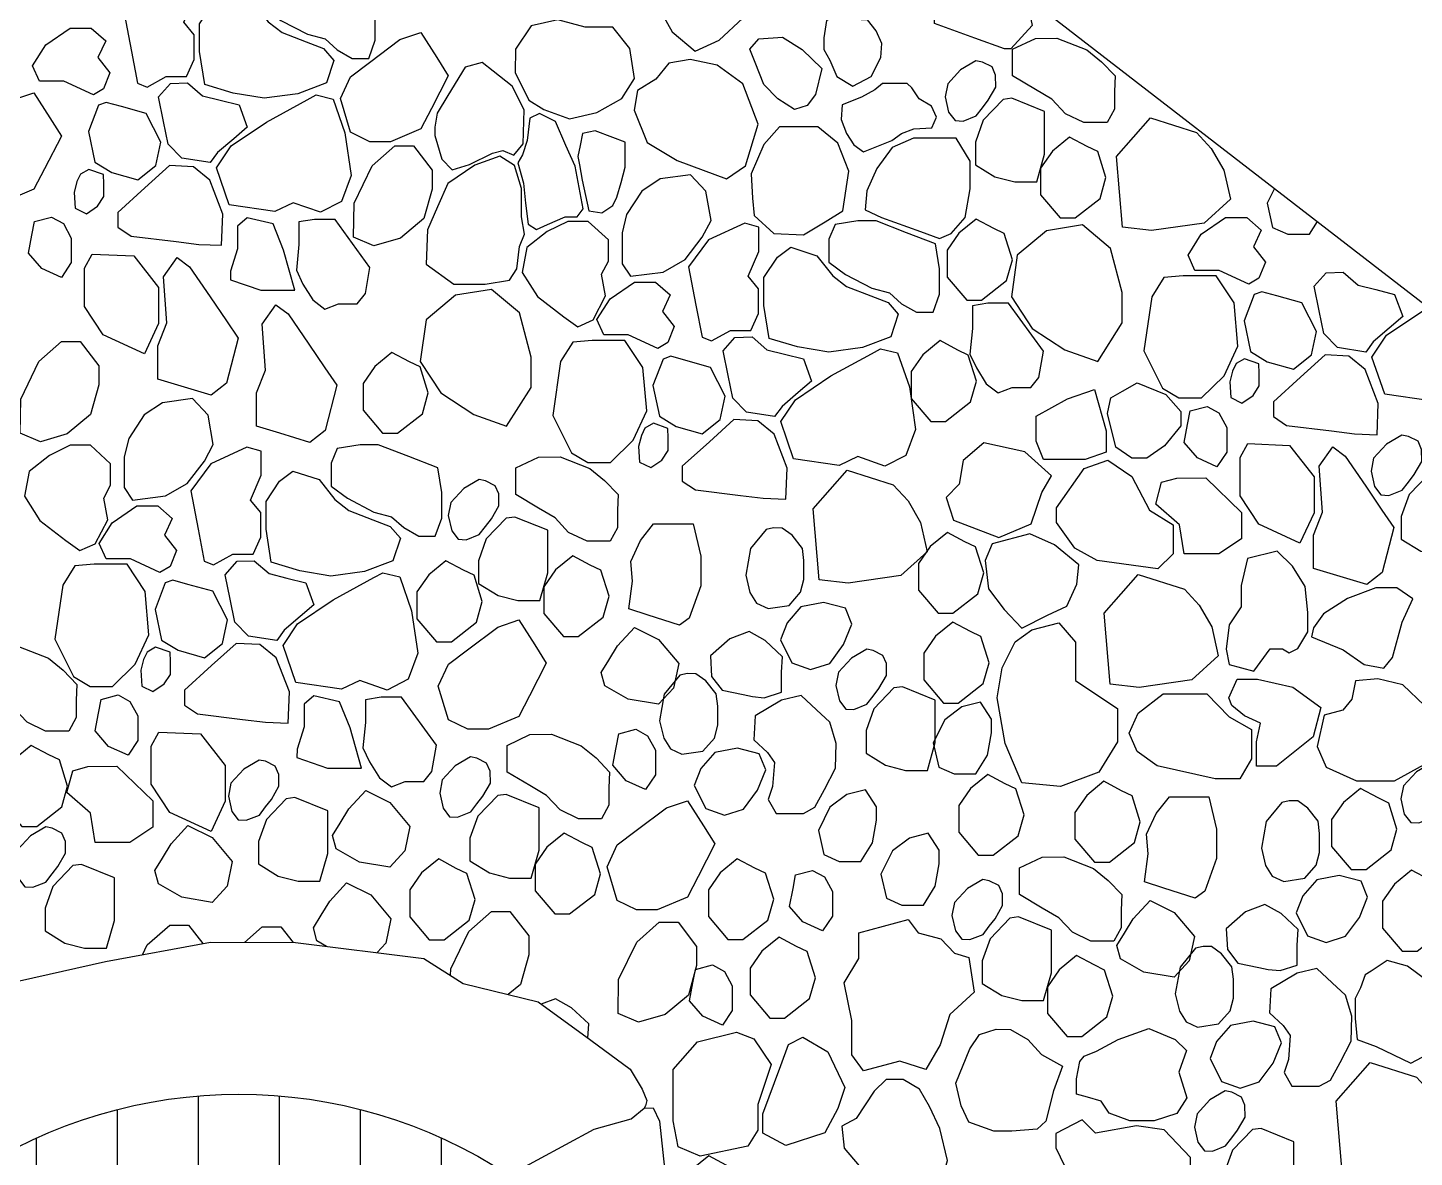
# Model space of a CAD drawing. Header units: millimetres. Extents: x -251401 to 377140, y -30451 to 275830.
# Drawn here: x 297351 to 299919, y -307 to 1785 of the extents above; entities that cross this region are included whole.
import ezdxf

# ---------------------------------------------------------------- set-up
doc = ezdxf.new("R2010")
doc.units = ezdxf.units.MM
for name, color, linetype in [('0-S8', 8, 'Continuous'), ('A-DOORS', 2, 'Continuous'), ('A-WALL', 4, 'Continuous')]:
    doc.layers.add(name, color=color, linetype=linetype)

# ---------------------------------------------------------------- blocks, each defined once
blk = doc.blocks.new('24H24HT')
at = {"layer": 'A-DOORS'}
blk.add_lwpolyline([(-500, 2000, -0.3), (500, 2000), (500, 0), (-500, 0)], format="xyb", close=True, dxfattribs=at)
at = {"layer": 'A-DOORS', "color": 8}
for points in [[(-75, 0), (-75, 2146.9)], [(75, 0), (75, 2146.9)], [(-225, 0), (-225, 2121.7)], [(225, 0), (225, 2121.7)], [(-375, 0), (-375, 2069)], [(375, 0), (375, 2069)]]:
    blk.add_lwpolyline(points, dxfattribs=at)
blk = doc.blocks.new('G24G4GGHG')
at = {"layer": '0-S8', "color": 8}
for points in [[(3801.8, 4717.7), (3844.8, 4682.1), (3889.2, 4702.4), (3932.7, 4742.8), (3932.7, 4808.5), (3914.9, 4863.3), (3869.4, 4902.7), (3803.8, 4902.7), (3776.6, 4882), (3768.2, 4843), (3778.6, 4801.1), (3790.9, 4773.4), (3782, 4754.2)], [(2829.8, 4615.5), (2865.2, 4635), (2902.7, 4635), (2917.2, 4666.6), (2917.2, 4712.3), (2897.9, 4735.6), (2917.7, 4781.4), (2917.7, 4826), (2891.3, 4833.6), (2824.3, 4802.7), (2787.3, 4752.5), (2801, 4681.5), (2812.4, 4622.5)], [(3058.7, 4830.9), (3047.2, 4804), (3047.2, 4761.2), (3077.7, 4738.7), (3126.7, 4713.1), (3159.4, 4704.7), (3181.9, 4684.4), (3209.7, 4668.5), (3240.2, 4668.5), (3252.1, 4702), (3252.1, 4749.3), (3244.6, 4795.2), (3191.2, 4815.9), (3134.5, 4837.9), (3101.1, 4837.9)], [(4289.3, 4806.5), (4348.3, 4829.2), (4382.5, 4829.2), (4421.6, 4809.3), (4460, 4770.9), (4468.6, 4729.7), (4429.4, 4686.3), (4417.3, 4686.3), (4362.5, 4706.2), (4287.9, 4733.3), (4287.9, 4759.5), (4277.9, 4795.1)], [(2976.6, 4789.3), (3025.1, 4773.4), (3054.3, 4736.3), (3080, 4716.3), (3124.6, 4699.1), (3156.8, 4686.8), (3175.5, 4664.8), (3161.8, 4623.1), (3109.2, 4603.1), (3046.9, 4594.6), (2989.1, 4604.3), (2936.5, 4620.3), (2926.8, 4681.4), (2926.8, 4732.8), (2952, 4770.5)], [(4123.6, 4752.4), (4087.8, 4738.4), (4082.6, 4706.6), (4082.6, 4685.2), (4093.9, 4665.2), (4107, 4634.7), (4136.7, 4617.2), (4170.7, 4634.7), (4188.2, 4670.4), (4190.4, 4696.1), (4179.9, 4719.7), (4163.7, 4740.2), (4152.8, 4740.2)], [(2730.4, 4601.3), (2675.6, 4626.6), (2630.4, 4626.6), (2617.7, 4655), (2642.1, 4693.6), (2687.2, 4724.5), (2726.3, 4724.5), (2753.2, 4701.2), (2738.9, 4670.2), (2761, 4642), (2748.9, 4612.4)], [(3536.5, 4591.3), (3564.6, 4573.6), (3611.9, 4556.4), (3662.6, 4568.4), (3709, 4594.2), (3732.6, 4631.1), (3723.7, 4687), (3692.1, 4726.3), (3641.1, 4726.3), (3590.1, 4740.2), (3540.7, 4728.6), (3512.1, 4685.4), (3511.4, 4642.2)], [(3206.2, 4531.6), (3187.7, 4594), (3206.2, 4634.5), (3241.6, 4661.2), (3297.7, 4703.3), (3336.8, 4716.5), (3366.1, 4670.1), (3387.6, 4636.2), (3356.3, 4575.8), (3336.8, 4537.9), (3280.7, 4514), (3242.4, 4514)], [(3962.3, 4704.8), (4006.2, 4708.1), (4042.9, 4685.1), (4079.1, 4649.5), (4067.6, 4601.8), (4052.2, 4581.5), (4028.6, 4573.9), (3997.9, 4593.6), (3971.6, 4620.4), (3955.7, 4661), (3946, 4685.9)], [(4474.6, 4705.4), (4514.4, 4706), (4569.6, 4684.3), (4596.9, 4662.2), (4622, 4636), (4620.8, 4607), (4620.8, 4574.6), (4607.2, 4549.6), (4564.5, 4549.6), (4530.4, 4566.1), (4505.3, 4592.8), (4474.6, 4611), (4432.4, 4636), (4432.4, 4663.3), (4432.4, 4685.5)], [(3362.5, 4541.1), (3362.7, 4525.6), (3375.6, 4482.1), (3394.5, 4462.2), (3427, 4472.3), (3469.2, 4492.8), (3488.3, 4497.7), (3509.1, 4489.2), (3526, 4510.5), (3527.9, 4573.3), (3506, 4617), (3470.6, 4644.9), (3450.4, 4660.8), (3419, 4652), (3386.6, 4599.6), (3366.7, 4567.3)], [(3731.6, 4572.9), (3755.6, 4513), (3811.2, 4479.2), (3859.7, 4461.2), (3902.8, 4445.2), (3937.7, 4469.4), (3961.2, 4546.8), (3932.8, 4621.5), (3885.4, 4655.8), (3835.2, 4666.7), (3795.9, 4659.6), (3771.9, 4630.2), (3738.1, 4608.9)], [(4364.5, 4664.1), (4336.2, 4647.4), (4312.2, 4621.5), (4307.5, 4597.1), (4313.8, 4568.8), (4325.8, 4553.3), (4340.6, 4552.5), (4364.9, 4562.1), (4376.5, 4577.2), (4387.2, 4591.2), (4401.2, 4615.5), (4400.8, 4637.4), (4394.4, 4652.6), (4376.5, 4661.7)], [(2873.3, 4622.1), (2904.9, 4623), (2932.5, 4599.3), (2965.1, 4591.1), (3000.1, 4582.3), (3015.3, 4541.3), (2990.2, 4519.8), (2960.4, 4494.3), (2946.5, 4475.4), (2894.5, 4483.6), (2869.1, 4509.4), (2860.5, 4551.7), (2851.2, 4597.2)], [(4152.7, 4596.5), (4116.8, 4582.3), (4114.9, 4555.1), (4124.8, 4529.7), (4138.4, 4508.7), (4156.4, 4495.7), (4209, 4516.7), (4226.4, 4529.7), (4249.3, 4537.8), (4282.7, 4540.2), (4291.4, 4559.4), (4282.1, 4579.8), (4259.2, 4593.5), (4245.6, 4613.9), (4236.9, 4621.9), (4209.7, 4621.9), (4191.7, 4621.9), (4177.5, 4610.2)], [(2489.8, 4420), (2471.3, 4482.5), (2489.8, 4523), (2525.2, 4549.6), (2581.3, 4591.8), (2620.4, 4604.9), (2649.7, 4558.6), (2671.2, 4524.6), (2640, 4464.2), (2620.4, 4426.4), (2564.3, 4402.4), (2526.1, 4402.4)], [(2958.3, 4466), (2985.3, 4506.4), (3050.8, 4550.7), (3126.3, 4591.9), (3142.7, 4600.8), (3174.4, 4593.3), (3196.3, 4530.6), (3207.7, 4451.7), (3189.6, 4403.6), (3151.1, 4383.7), (3100.6, 4401.3), (3066.4, 4385.1), (2981.7, 4397.4)], [(2740.2, 4582), (2721.3, 4533), (2733.3, 4476.2), (2764.4, 4457.2), (2812.6, 4443.4), (2846.2, 4470.1), (2855.4, 4513.4), (2828.1, 4566.6), (2782.2, 4579.3), (2754.3, 4587.1)], [(4414.8, 4592.4), (4377.9, 4554), (4363.4, 4513.5), (4363.4, 4471.6), (4399.6, 4449.1), (4436.5, 4439.7), (4477.1, 4439.7), (4491.6, 4491.1), (4491.6, 4541), (4491.6, 4570), (4430.7, 4594.6)], [(3535.4, 4361.5), (3550.7, 4351.4), (3571.3, 4360.6), (3603.7, 4375.1), (3626.1, 4375.1), (3637.2, 4389.7), (3622.5, 4468.7), (3605.4, 4507.3), (3585.8, 4551.5), (3556.4, 4566.7), (3538.7, 4557.9), (3533.8, 4516.5), (3524.9, 4490.2), (3516.4, 4474.9), (3526.8, 4437.3), (3530.3, 4400.6)], [(4635.6, 4355.8), (4624.5, 4486.9), (4687.6, 4558.7), (4773, 4531.5), (4800.3, 4501.8), (4823.5, 4461.7), (4835.7, 4407.8), (4786.9, 4363.4), (4689.5, 4349.5)], [(3647.8, 4386), (3671.6, 4382.4), (3692.3, 4396), (3699.9, 4411.5), (3707.5, 4438.8), (3715.3, 4467.1), (3715.3, 4513.5), (3692.3, 4522.2), (3659.2, 4534.6), (3635.8, 4529.2), (3631.5, 4507), (3627.5, 4486.7), (3630.4, 4471.5), (3635.7, 4442.7)], [(3950.9, 4409.6), (3953.6, 4377.3), (3990.5, 4344.4), (4045.1, 4341.6), (4085.3, 4366.1), (4118.1, 4386.2), (4129.3, 4459.8), (4108.7, 4511.6), (4071.9, 4541.7), (4000.5, 4541.7), (3971.5, 4508.8), (3948.6, 4454.7)], [(4159.2, 4387.9), (4189.4, 4373.6), (4261.7, 4347.8), (4297.1, 4335.2), (4318.6, 4343.9), (4344.3, 4374), (4353.7, 4427), (4353.7, 4477.9), (4328, 4521), (4248.8, 4521), (4209.7, 4503.2), (4181, 4464.6), (4162.6, 4423.5)], [(4537.9, 4522.9), (4506, 4496.9), (4484.3, 4465.4), (4484.3, 4415.8), (4520.5, 4373.1), (4548, 4373.1), (4594.4, 4409.3), (4605.2, 4447.7), (4590, 4496.2), (4570.5, 4505.6)], [(3213.2, 4400.1), (3246.7, 4469.7), (3288.5, 4506.6), (3323, 4506.6), (3357.6, 4461.6), (3357.6, 4426.3), (3342.3, 4371.7), (3298.9, 4335.5), (3249.9, 4321.1), (3212.1, 4337.1)], [(2871.4, 4470), (2825.9, 4428.8), (2775.7, 4383.4), (2775.7, 4355.8), (2800.1, 4339.5), (2883.4, 4329.2), (2925.6, 4324), (2967.6, 4322.3), (2969.9, 4380.1), (2945.8, 4443.1), (2915.6, 4467.8)], [(3346.4, 4287.5), (3398, 4250.2), (3455.8, 4250.2), (3500.6, 4257.7), (3514.3, 4278.8), (3519.4, 4320), (3528.8, 4342.7), (3522.9, 4375.2), (3522.9, 4427.8), (3510, 4470.1), (3482.9, 4487.7), (3436.7, 4470.5), (3386.9, 4436.8), (3367.7, 4393.3), (3349.1, 4351.1)], [(2694.9, 4420.2), (2696.7, 4391.1), (2717.4, 4380.8), (2738.2, 4394.9), (2749.6, 4412.5), (2749.6, 4436.3), (2749, 4453.6), (2722.2, 4463), (2706.6, 4453.9), (2700, 4440.2)], [(3724.8, 4264.9), (3785.6, 4272.7), (3826, 4296.1), (3857.6, 4337.4), (3874.2, 4368), (3864.4, 4422.5), (3835.7, 4453.1), (3779.8, 4445.3), (3746.2, 4422.9), (3717.5, 4379.2), (3709.2, 4345.2), (3709.2, 4288.3)], [(2652.9, 4374.5), (2674.9, 4362.5), (2689.6, 4335.8), (2689.6, 4290.2), (2671.2, 4263), (2635.1, 4279.2), (2610.4, 4308), (2616.7, 4341), (2621.5, 4366.2)], [(2984.1, 4258.5), (3040.7, 4239.1), (3103.4, 4239.1), (3082.5, 4313.6), (3063.1, 4361.9), (3015.2, 4373), (2997.5, 4357.5), (2997.5, 4315.6), (2984.3, 4274.3)], [(3118.3, 4250.6), (3136.6, 4221.2), (3158.8, 4204.3), (3184.3, 4214.1), (3219, 4214.1), (3234, 4233), (3242.5, 4281.4), (3177.8, 4370.2), (3139.9, 4370.2), (3111.1, 4365.6), (3111.1, 4323.8), (3106.2, 4276.2)], [(3627.2, 4171.4), (3655.6, 4184.1), (3678.8, 4228.6), (3671.2, 4268.6), (3683.9, 4292.8), (3683.9, 4332.3), (3646.4, 4366.7), (3609, 4366.7), (3570.5, 4348), (3533.1, 4318.1), (3524.5, 4272.1), (3552.8, 4227.6), (3601.4, 4190.1)], [(4103.7, 4360.6), (4092.2, 4333.7), (4092.2, 4290.9), (4122.7, 4268.3), (4171.7, 4242.7), (4204.4, 4234.4), (4226.9, 4214.1), (4254.7, 4198.2), (4285.2, 4198.2), (4297.1, 4231.7), (4297.1, 4278.9), (4289.6, 4324.8), (4236.2, 4345.6), (4179.5, 4367.6), (4146.1, 4367.6)], [(4364.9, 4370.6), (4333, 4344.6), (4311.3, 4313.1), (4311.3, 4263.5), (4347.5, 4220.9), (4375, 4220.9), (4421.3, 4257), (4432.2, 4295.4), (4417, 4343.9), (4397.5, 4353.3)], [(4869.9, 4250.6), (4815.1, 4275.9), (4770, 4275.9), (4757.3, 4304.3), (4781.7, 4342.9), (4826.8, 4373.8), (4865.9, 4373.8), (4892.8, 4350.5), (4878.5, 4319.4), (4900.6, 4291.3), (4888.5, 4261.7)], [(3874.8, 4145.2), (3910.2, 4164.7), (3947.7, 4164.7), (3962.2, 4196.3), (3962.2, 4241.9), (3942.9, 4265.3), (3962.7, 4311.1), (3962.7, 4355.7), (3936.3, 4363.3), (3869.3, 4332.4), (3832.3, 4282.2), (3846, 4211.2), (3857.4, 4152.1)], [(4590, 4107.1), (4635.4, 4178.7), (4635.4, 4234.9), (4613.6, 4316.7), (4561.8, 4360.1), (4495.3, 4349.3), (4441, 4303.9), (4430.1, 4226.6), (4468.5, 4168.5), (4529.2, 4128.9)], [(4021.6, 4319), (4070.2, 4303.1), (4099.3, 4265.9), (4125, 4245.9), (4169.6, 4228.8), (4201.8, 4216.4), (4220.5, 4194.5), (4206.8, 4152.8), (4154.2, 4132.8), (4091.9, 4124.2), (4034.1, 4134), (3981.5, 4150), (3971.8, 4211.1), (3971.8, 4262.5), (3997, 4300.2)], [(2728.3, 4305.8), (2805.4, 4302.6), (2851, 4244), (2851, 4177.8), (2824.9, 4121.4), (2748.8, 4156.6), (2714.2, 4209.3), (2714.2, 4279.8)], [(2885.5, 4299.5), (2908.7, 4282.7), (2946.6, 4226.9), (2976.7, 4182.7), (2998.5, 4150.6), (2977.2, 4066.9), (2948.7, 4044.8), (2892.9, 4061.7), (2849.6, 4074.7), (2849.7, 4136.4), (2866.6, 4178.5), (2860.3, 4263.9)], [(4712.5, 4262.8), (4690, 4227), (4675.5, 4126.9), (4710.1, 4057.8), (4740.4, 4039.6), (4782.3, 4039.6), (4824.2, 4080.8), (4849.7, 4135.4), (4842.4, 4215.5), (4809, 4265.8), (4748.3, 4265.8)], [(5012.9, 4271.4), (5044.5, 4272.3), (5072.1, 4248.6), (5104.7, 4240.4), (5139.7, 4231.5), (5154.9, 4190.6), (5129.8, 4169.1), (5100, 4143.6), (5086.1, 4124.7), (5034.1, 4132.9), (5008.7, 4158.7), (5000.1, 4201), (4990.8, 4246.5)], [(3495.4, 3987.5), (3540.8, 4059.1), (3540.8, 4115.3), (3519.1, 4197.1), (3467.3, 4240.5), (3400.8, 4229.7), (3346.4, 4184.3), (3335.6, 4107), (3373.9, 4048.9), (3434.7, 4009.2)], [(3775.4, 4130.9), (3720.6, 4156.3), (3675.4, 4156.3), (3662.7, 4184.7), (3687.1, 4223.2), (3732.3, 4254.2), (3771.3, 4254.2), (3798.2, 4230.8), (3783.9, 4199.8), (3806, 4171.7), (3793.9, 4142.1)], [(4879.8, 4231.3), (4860.9, 4182.3), (4872.9, 4125.4), (4903.9, 4106.5), (4952.2, 4092.7), (4985.8, 4119.4), (4994.9, 4162.7), (4967.7, 4215.9), (4921.8, 4228.6), (4893.9, 4236.4)], [(3068.1, 4212), (3091.3, 4195.2), (3129.2, 4139.4), (3159.2, 4095.2), (3181.1, 4063), (3159.7, 3979.4), (3131.3, 3957.3), (3075.5, 3974.1), (3032.2, 3987.2), (3032.3, 4048.9), (3049.1, 4091), (3042.8, 4176.4)], [(4365.3, 4095.3), (4383.6, 4065.9), (4405.8, 4048.9), (4431.3, 4058.7), (4465.9, 4058.7), (4481, 4077.7), (4489.5, 4126), (4424.7, 4214.9), (4386.8, 4214.9), (4358.1, 4210.3), (4358.1, 4168.5), (4353.2, 4120.9)], [(2595.9, 4037.6), (2629.4, 4107.1), (2671.1, 4144.1), (2705.7, 4144.1), (2740.3, 4099.1), (2740.3, 4063.7), (2725, 4009.1), (2681.6, 3973), (2632.6, 3958.5), (2594.8, 3974.6)], [(3617.9, 4143.2), (3595.5, 4107.4), (3580.9, 4007.3), (3615.5, 3938.2), (3645.9, 3920), (3687.7, 3920), (3729.6, 3961.2), (3755.1, 4015.8), (3747.8, 4095.9), (3714.4, 4146.2), (3653.7, 4146.2)], [(3918.3, 4151.8), (3949.9, 4152.6), (3977.5, 4129), (4010.1, 4120.8), (4045.1, 4111.9), (4060.3, 4071), (4035.2, 4049.5), (4005.5, 4024), (3991.5, 4005.1), (3939.5, 4013.3), (3914.1, 4039.1), (3905.5, 4081.4), (3896.2, 4126.9)], [(4298.1, 4145.8), (4266.2, 4119.7), (4244.5, 4088.3), (4244.5, 4038.7), (4280.7, 3996), (4308.2, 3996), (4354.5, 4032.2), (4365.4, 4070.5), (4350.2, 4119), (4330.7, 4128.4)], [(3283.3, 4124), (3251.4, 4098), (3229.7, 4066.5), (3229.7, 4016.9), (3265.9, 3974.3), (3293.4, 3974.3), (3339.8, 4010.4), (3350.6, 4048.8), (3335.4, 4097.3), (3315.9, 4106.7)], [(3785.2, 4111.7), (3766.3, 4062.6), (3778.4, 4005.8), (3809.4, 3986.9), (3857.6, 3973.1), (3891.2, 3999.8), (3900.4, 4043.1), (3873.2, 4096.3), (3827.2, 4109), (3799.3, 4116.7)], [(4003.3, 3995.7), (4030.3, 4036.1), (4095.8, 4080.4), (4171.4, 4121.6), (4187.7, 4130.5), (4219.4, 4123), (4241.3, 4060.3), (4252.7, 3981.3), (4234.6, 3933.3), (4196.1, 3913.3), (4145.7, 3930.9), (4111.4, 3914.8), (4026.7, 3927.1)], [(4834.4, 4069.5), (4836.3, 4040.4), (4857, 4030.1), (4877.8, 4044.2), (4889.2, 4061.8), (4889.2, 4085.6), (4888.5, 4102.9), (4861.8, 4112.3), (4846.1, 4103.2), (4839.6, 4089.5)], [(5011, 4119.3), (4965.4, 4078.1), (4915.3, 4032.7), (4915.3, 4005.1), (4939.6, 3988.8), (5023, 3978.5), (5065.2, 3973.3), (5107.2, 3971.6), (5109.5, 4029.4), (5085.3, 4092.3), (5055.1, 4117.1)], [(4635.9, 4052), (4662.8, 4067.6), (4716.4, 4045.9), (4744.1, 4014.8), (4744.1, 3988), (4713.8, 3950.8), (4680.9, 3928.3), (4653.2, 3928.3), (4623.8, 3948.2), (4608.4, 4011.1), (4614.4, 4039.7)], [(2803.1, 3850.3), (2863.9, 3858.1), (2904.3, 3881.4), (2935.9, 3922.7), (2952.5, 3953.3), (2942.8, 4007.8), (2914.1, 4038.4), (2858.1, 4030.7), (2824.5, 4008.3), (2795.8, 3964.5), (2787.6, 3930.5), (2787.6, 3873.6)], [(4584, 4055.5), (4605.6, 3978.5), (4605.6, 3939.5), (4566.7, 3925.7), (4489.6, 3925.7), (4475.8, 3959.4), (4475.8, 4006.1), (4533.8, 4038.2)], [(4792.5, 4023.8), (4814.5, 4011.8), (4829.1, 3985.1), (4829.1, 3939.5), (4810.8, 3912.3), (4774.6, 3928.5), (4750, 3957.3), (4756.3, 3990.3), (4761.1, 4015.5)], [(3739.9, 3949.9), (3741.7, 3920.8), (3762.4, 3910.5), (3783.2, 3924.6), (3794.6, 3942.2), (3794.6, 3966), (3794, 3983.3), (3767.2, 3992.7), (3751.6, 3983.6), (3745.1, 3969.9)], [(3916.4, 3999.7), (3870.9, 3958.5), (3820.7, 3913.1), (3820.7, 3885.5), (3845.1, 3869.2), (3928.4, 3858.9), (3970.6, 3853.7), (4012.6, 3852), (4014.9, 3909.8), (3990.8, 3972.7), (3960.6, 3997.5)], [(4407.1, 3781.4), (4467, 3806.2), (4486.8, 3864.2), (4504.6, 3895.5), (4454.9, 3940.1), (4379, 3956.6), (4340.7, 3923.5), (4333.7, 3880.2), (4309.5, 3855.3), (4322.9, 3813.2)], [(4867.9, 3955.1), (4944.9, 3951.8), (4990.5, 3893.3), (4990.5, 3827.1), (4964.5, 3770.7), (4888.4, 3805.9), (4853.8, 3858.6), (4853.8, 3929.1)], [(5153.1, 3970.8), (5124.8, 3954.1), (5100.8, 3928.2), (5096, 3903.9), (5102.4, 3875.6), (5114.4, 3860), (5129.1, 3859.2), (5153.5, 3868.8), (5165.1, 3883.9), (5175.8, 3897.9), (5189.8, 3922.2), (5189.4, 3944.1), (5183, 3959.3), (5165.1, 3968.4)], [(2705.5, 3756.8), (2733.9, 3769.4), (2757.2, 3813.9), (2749.6, 3853.9), (2762.2, 3878.2), (2762.2, 3917.6), (2724.8, 3952), (2687.3, 3952), (2648.9, 3933.3), (2611.4, 3903.5), (2602.8, 3857.4), (2631.1, 3812.9), (2679.7, 3775.5)], [(2953.1, 3730.5), (2988.5, 3750), (3026.1, 3750), (3040.6, 3781.6), (3040.6, 3827.3), (3021.3, 3850.6), (3041, 3896.4), (3041, 3941.1), (3014.7, 3948.7), (2947.7, 3917.7), (2910.6, 3867.5), (2924.3, 3796.5), (2935.7, 3737.5)], [(3182, 3945.9), (3170.5, 3919), (3170.5, 3876.2), (3201, 3853.7), (3250, 3828.1), (3282.7, 3819.7), (3305.2, 3799.4), (3333.1, 3783.5), (3363.5, 3783.5), (3375.5, 3817), (3375.5, 3864.3), (3368, 3910.2), (3314.5, 3930.9), (3257.8, 3952.9), (3224.4, 3952.9)], [(3554.7, 3929.9), (3594.5, 3930.5), (3649.7, 3908.8), (3677, 3886.7), (3702, 3860.5), (3700.9, 3831.5), (3700.9, 3799.1), (3687.2, 3774.1), (3644.6, 3774.1), (3610.4, 3790.6), (3585.4, 3817.3), (3554.7, 3835.5), (3512.4, 3860.5), (3512.4, 3887.8), (3512.4, 3910)], [(5025.1, 3948.8), (5048.3, 3932), (5086.2, 3876.2), (5116.3, 3832), (5138.1, 3799.9), (5116.7, 3716.2), (5088.3, 3694.1), (5032.5, 3711), (4989.2, 3724), (4989.3, 3785.7), (5006.1, 3827.8), (4999.9, 3913.2)], [(3100, 3904.3), (3148.5, 3888.4), (3177.7, 3851.3), (3203.4, 3831.3), (3248, 3814.1), (3280.1, 3801.8), (3298.9, 3779.9), (3285.1, 3738.1), (3232.5, 3718.2), (3170.2, 3709.6), (3112.5, 3719.3), (3059.9, 3735.3), (3050.2, 3796.4), (3050.2, 3847.8), (3075.3, 3885.6)], [(4074.1, 3702.9), (4063, 3834.1), (4126.1, 3905.8), (4211.5, 3878.6), (4238.8, 3848.9), (4262, 3808.8), (4274.2, 3754.9), (4225.4, 3710.6), (4128, 3696.7)], [(4547.5, 3761.5), (4513.4, 3808.8), (4513.4, 3836.2), (4565.1, 3908.7), (4609, 3924.1), (4653, 3894.4), (4685.9, 3831.8), (4729.9, 3804.4), (4729.9, 3750.6), (4701.3, 3723.1), (4589.2, 3738.5)], [(3444.6, 3888.6), (3416.2, 3871.9), (3392.3, 3846), (3387.5, 3821.6), (3393.9, 3793.3), (3405.9, 3777.8), (3420.6, 3777), (3445, 3786.6), (3456.5, 3801.7), (3467.3, 3815.7), (3481.3, 3840), (3480.9, 3861.9), (3474.5, 3877.1), (3456.5, 3886.2)], [(4790.1, 3891.9), (4856.4, 3827.6), (4856.4, 3778.8), (4814.5, 3750.6), (4750.1, 3750.6), (4741.2, 3804.8), (4697.3, 3843.1), (4708.3, 3883.5), (4736.4, 3891.1)], [(5203.4, 3899.1), (5166.5, 3860.8), (5152, 3820.2), (5152, 3778.3), (5188.2, 3755.8), (5225.1, 3746.4), (5265.7, 3746.4), (5280.1, 3797.8), (5280.1, 3847.7), (5280.1, 3876.7), (5219.3, 3901.3)], [(2853.7, 3716.3), (2798.9, 3741.6), (2753.8, 3741.6), (2741.1, 3770), (2765.4, 3808.6), (2810.6, 3839.5), (2849.7, 3839.5), (2876.6, 3816.2), (2862.3, 3785.2), (2884.4, 3757), (2872.3, 3727.4)], [(3494.9, 3816.9), (3457.9, 3778.5), (3443.5, 3738), (3443.5, 3696.1), (3479.7, 3673.6), (3516.6, 3664.2), (3557.1, 3664.2), (3571.6, 3715.6), (3571.6, 3765.5), (3571.6, 3794.5), (3510.8, 3819.1)], [(3728.4, 3700.5), (3725.5, 3737), (3743.4, 3775.7), (3767.8, 3806.5), (3795, 3806.5), (3840.9, 3806.5), (3855.2, 3746.3), (3855.2, 3691.9), (3833.7, 3631.7), (3815.8, 3618.8), (3757.7, 3637.4), (3722, 3648.9)], [(3975.8, 3795.9), (3947.1, 3760.5), (3938.2, 3711.1), (3946, 3679), (3958.4, 3659.4), (3979.7, 3649.8), (4018.5, 3655.4), (4039.9, 3679.6), (4046.1, 3703.2), (4046.1, 3738.6), (4043.3, 3761), (4024.1, 3785.2), (4005.6, 3798.7), (3989.9, 3799.2)], [(4311.6, 3790.7), (4279.8, 3764.7), (4258.1, 3733.2), (4258.1, 3683.6), (4294.3, 3641), (4321.8, 3641), (4368.1, 3677.1), (4379, 3715.5), (4363.8, 3764), (4344.2, 3773.4)], [(4449.7, 3613.4), (4497.3, 3637.2), (4533.1, 3653.9), (4551.1, 3694.6), (4554.8, 3730.5), (4509.8, 3767.4), (4464.2, 3788), (4394.7, 3769.3), (4381.3, 3738.6), (4388, 3685.9), (4416.8, 3647.6)], [(4833.2, 3545.7), (4879.1, 3533.4), (4909.4, 3575.2), (4932.4, 3575.2), (4944.5, 3567.6), (4960.7, 3575.3), (4978.9, 3606.4), (4978.9, 3642.4), (4974.1, 3690.3), (4950.6, 3728.3), (4922.2, 3755.8), (4867.2, 3742), (4855.5, 3692.3), (4855.5, 3652.6), (4833.2, 3619.5), (4827.5, 3574.2)], [(2696.3, 3728.5), (2673.8, 3692.7), (2659.3, 3592.6), (2693.8, 3523.5), (2724.2, 3505.3), (2766.1, 3505.3), (2807.9, 3546.5), (2833.4, 3601.1), (2826.2, 3681.2), (2792.8, 3731.5), (2732.1, 3731.5)], [(2996.7, 3737.1), (3028.3, 3738), (3055.9, 3714.3), (3088.5, 3706.1), (3123.5, 3697.3), (3138.7, 3656.3), (3113.6, 3634.8), (3083.8, 3609.3), (3069.8, 3590.4), (3017.9, 3598.7), (2992.4, 3624.4), (2983.8, 3666.7), (2974.6, 3712.2)], [(3383.2, 3737.8), (3351.3, 3711.8), (3329.6, 3680.3), (3329.6, 3630.8), (3365.8, 3588.1), (3393.3, 3588.1), (3439.7, 3624.2), (3450.5, 3662.6), (3435.3, 3711.1), (3415.8, 3720.5)], [(3618, 3747.4), (3586.1, 3721.4), (3564.4, 3689.9), (3564.4, 3640.3), (3600.6, 3597.6), (3628.1, 3597.6), (3674.4, 3633.8), (3685.3, 3672.2), (3670.1, 3720.7), (3650.5, 3730.1)], [(2863.6, 3697.1), (2844.6, 3648), (2856.7, 3591.2), (2887.7, 3572.2), (2935.9, 3558.5), (2969.5, 3585.1), (2978.7, 3628.4), (2951.5, 3681.6), (2905.5, 3694.3), (2877.7, 3702.1)], [(3081.6, 3581), (3108.6, 3621.5), (3174.1, 3665.7), (3249.7, 3706.9), (3266.1, 3715.9), (3297.7, 3708.4), (3319.6, 3645.6), (3331, 3566.7), (3313, 3518.6), (3274.4, 3498.7), (3224, 3516.3), (3189.7, 3500.1), (3105, 3512.5)], [(4613.1, 3509.7), (4602, 3640.9), (4665.1, 3712.6), (4750.5, 3685.4), (4777.8, 3655.7), (4801, 3615.6), (4813.1, 3561.7), (4764.4, 3517.4), (4667, 3503.4)], [(4985.5, 3597.1), (5044.4, 3572.9), (5083.1, 3545.8), (5119.5, 3539.4), (5135.7, 3559), (5153.6, 3624.2), (5173.2, 3667.5), (5143.7, 3687.7), (5105.1, 3687.7), (5052.7, 3668.4), (5008, 3639.6), (4989.4, 3614)], [(4082.5, 3660.8), (4040.6, 3652.7), (4014.8, 3622.9), (4002.7, 3591.5), (4023.7, 3548.8), (4058.3, 3536.8), (4093.8, 3548), (4119.5, 3582.7), (4134.9, 3620.5), (4122.8, 3650.3)], [(3387.7, 3443.5), (3369.1, 3506), (3387.7, 3546.5), (3423.1, 3573.2), (3479.1, 3615.3), (3518.3, 3628.5), (3547.6, 3582.1), (3569, 3548.2), (3537.8, 3487.8), (3518.3, 3449.9), (3462.1, 3426), (3423.9, 3426)], [(4321.7, 3624.4), (4289.8, 3598.3), (4268.1, 3566.8), (4268.1, 3517.3), (4304.3, 3474.6), (4331.8, 3474.6), (4378.1, 3510.7), (4389, 3549.1), (4373.8, 3597.6), (4354.2, 3607)], [(4436.9, 3587.7), (4468.3, 3610), (4517.8, 3623.3), (4548.6, 3587.1), (4548.6, 3516.5), (4583, 3493.5), (4626.8, 3464.4), (4626.8, 3402.4), (4592.1, 3346.3), (4520.9, 3319.7), (4449.6, 3327), (4418.8, 3399.4), (4403.7, 3483.9), (4412.8, 3540)], [(3732.1, 3614.5), (3776.7, 3592.2), (3814.1, 3547.7), (3804.5, 3502.4), (3776.7, 3472.2), (3720.5, 3481.8), (3677.3, 3506.6), (3670.6, 3530.9), (3684.7, 3554.1), (3700.9, 3580.6)], [(3908.7, 3593.3), (3873.2, 3561.7), (3875.1, 3523.7), (3894.8, 3498.4), (3933.4, 3490.2), (3950.7, 3486.5), (3972.6, 3484.5), (4004.3, 3494.6), (4004.3, 3532), (4006.2, 3560.4), (3974.5, 3590.2), (3944.8, 3607.3)], [(2552.1, 3578.5), (2591.9, 3579), (2647.1, 3557.4), (2674.4, 3535.2), (2699.5, 3509.1), (2698.3, 3480.1), (2698.3, 3447.7), (2684.7, 3422.6), (2642, 3422.6), (2607.9, 3439.1), (2582.8, 3465.9), (2552.1, 3484.1), (2509.9, 3509.1), (2509.9, 3536.4), (2509.9, 3558.6)], [(2818.2, 3535.2), (2820.1, 3506.1), (2840.7, 3495.8), (2861.5, 3509.9), (2873, 3527.5), (2873, 3551.3), (2872.3, 3568.6), (2845.6, 3578), (2829.9, 3568.9), (2823.4, 3555.2)], [(2994.7, 3585), (2949.2, 3543.8), (2899.1, 3498.4), (2899.1, 3470.8), (2923.4, 3454.5), (3006.8, 3444.2), (3049, 3439), (3091, 3437.3), (3093.3, 3495.1), (3069.1, 3558.1), (3038.9, 3582.8)], [(4162.2, 3574.2), (4133.9, 3557.5), (4110, 3531.6), (4105.2, 3507.2), (4111.6, 3478.9), (4123.5, 3463.4), (4138.3, 3462.6), (4162.6, 3472.2), (4174.2, 3487.3), (4185, 3501.3), (4198.9, 3525.6), (4198.6, 3547.5), (4192.2, 3562.7), (4174.2, 3571.8)], [(3816.2, 3526.1), (3787.5, 3490.7), (3778.6, 3441.3), (3786.4, 3409.3), (3798.8, 3389.6), (3820.1, 3380.1), (3858.9, 3385.7), (3880.3, 3409.8), (3886.5, 3433.4), (3886.5, 3468.8), (3883.7, 3491.3), (3864.5, 3515.4), (3846, 3528.9), (3830.3, 3529.5)], [(4832.7, 3484.5), (4848.1, 3518.5), (4885.9, 3518.5), (4951.3, 3503.7), (5003.2, 3466.6), (4989.1, 3412.1), (4921.2, 3357.7), (4884, 3357.7), (4884, 3402.5), (4891.3, 3437), (4861.5, 3450.9), (4838.5, 3469.8)], [(5043.6, 3461.2), (5009.1, 3451.8), (4996.3, 3394.2), (5012.9, 3355.9), (5069.2, 3330.4), (5139.5, 3330.4), (5194.5, 3361), (5211.1, 3397.4), (5195.1, 3470.3), (5154.8, 3508), (5108.8, 3519.5), (5067.3, 3515.5), (5060.6, 3481.8)], [(4212.6, 3502.5), (4175.6, 3464.1), (4161.1, 3423.6), (4161.1, 3381.7), (4197.3, 3359.2), (4234.3, 3349.8), (4274.8, 3349.8), (4289.3, 3401.2), (4289.3, 3451.1), (4289.3, 3480.1), (4228.5, 3504.7)], [(4663.1, 3384.8), (4648.4, 3418.9), (4665, 3455.7), (4711, 3491.6), (4768.1, 3491.6), (4792.1, 3491.6), (4833.5, 3449.3), (4875, 3425.4), (4875, 3371), (4852.9, 3334.2), (4807.7, 3334.2), (4700, 3358.1)], [(2776.2, 3489.5), (2798.2, 3477.5), (2812.9, 3450.8), (2812.9, 3405.2), (2794.6, 3378), (2758.4, 3394.2), (2733.8, 3423), (2740.1, 3456), (2744.9, 3481.2)], [(3107.4, 3373.5), (3164.1, 3354.1), (3226.7, 3354.1), (3205.8, 3428.6), (3186.4, 3476.9), (3138.5, 3488), (3120.9, 3472.5), (3120.9, 3430.6), (3107.6, 3389.4)], [(3241.6, 3365.7), (3259.9, 3336.3), (3282.2, 3319.3), (3307.7, 3329.1), (3342.3, 3329.1), (3357.3, 3348), (3365.8, 3396.4), (3301.1, 3485.2), (3263.2, 3485.2), (3234.4, 3480.6), (3234.4, 3438.8), (3229.6, 3391.3)], [(4004.3, 3479.6), (3955.9, 3450.6), (3953.5, 3406.3), (3978.5, 3382.9), (3991.4, 3364.4), (3988.1, 3320.1), (3980.1, 3296), (3994.6, 3270.2), (4016.3, 3270.2), (4045.4, 3270.2), (4066.3, 3281.5), (4084, 3314.5), (4104.2, 3354), (4105.8, 3399.9), (4093.7, 3439.3), (4069.5, 3461.9), (4041, 3488.5)], [(4338.4, 3467.4), (4306.9, 3443.5), (4285.5, 3400.7), (4295.6, 3356), (4323.9, 3343.4), (4364.2, 3343.4), (4385.7, 3378), (4393.2, 3419.6), (4393.2, 3444.7), (4373.1, 3476.2)], [(2851.7, 3420.8), (2928.7, 3417.6), (2974.3, 3359), (2974.3, 3292.8), (2948.3, 3236.4), (2872.2, 3271.6), (2837.6, 3324.3), (2837.6, 3394.8)], [(3538.8, 3416.1), (3578.6, 3416.7), (3633.8, 3395.1), (3661.1, 3372.9), (3686.2, 3346.8), (3685, 3317.8), (3685, 3285.3), (3671.4, 3260.3), (3628.7, 3260.3), (3594.5, 3276.8), (3569.5, 3303.5), (3538.8, 3321.7), (3496.5, 3346.8), (3496.5, 3374.1), (3496.5, 3396.2)], [(3734.5, 3425.9), (3756.5, 3413.8), (3771.1, 3387.1), (3771.1, 3341.6), (3752.8, 3314.3), (3716.6, 3330.6), (3692, 3359.4), (3698.3, 3392.4), (3703.1, 3417.6)], [(2615.4, 3396), (2583.5, 3370), (2561.8, 3338.5), (2561.8, 3288.9), (2598, 3246.2), (2625.5, 3246.2), (2671.9, 3282.4), (2682.7, 3320.8), (2667.5, 3369.2), (2648, 3378.6)], [(3922.9, 3391), (3881, 3382.9), (3855.2, 3353.2), (3843.1, 3321.8), (3864.1, 3279.1), (3898.7, 3267), (3934.2, 3278.3), (3959.9, 3312.9), (3975.3, 3350.7), (3963.2, 3380.5)], [(3037.3, 3369), (3009, 3352.3), (2985, 3326.4), (2980.3, 3302.1), (2986.6, 3273.8), (2998.6, 3258.2), (3013.4, 3257.4), (3037.7, 3267), (3049.3, 3282.1), (3060, 3296.1), (3074, 3320.4), (3073.6, 3342.3), (3067.2, 3357.5), (3049.3, 3366.7)], [(3428.7, 3374.9), (3400.4, 3358.1), (3376.4, 3332.2), (3371.6, 3307.9), (3378, 3279.6), (3390, 3264.1), (3404.7, 3263.3), (3429.1, 3272.8), (3440.7, 3288), (3451.4, 3301.9), (3465.4, 3326.2), (3465, 3348.2), (3458.6, 3363.3), (3440.7, 3372.5)], [(5208.3, 3364.1), (5180, 3347.3), (5156, 3321.4), (5151.2, 3297.1), (5157.6, 3268.8), (5169.6, 3253.2), (5184.4, 3252.4), (5208.7, 3262), (5220.3, 3277.2), (5231, 3291.1), (5245, 3315.4), (5244.6, 3337.4), (5238.2, 3352.5), (5220.3, 3361.7)], [(2773.9, 3357.6), (2840.2, 3293.3), (2840.2, 3244.6), (2798.2, 3216.3), (2733.9, 3216.3), (2725, 3270.5), (2681.1, 3308.9), (2692.1, 3349.3), (2720.2, 3356.8)], [(4386.3, 3342.4), (4354.4, 3316.4), (4332.7, 3284.9), (4332.7, 3235.4), (4368.9, 3192.7), (4396.4, 3192.7), (4442.7, 3228.8), (4453.6, 3267.2), (4438.4, 3315.7), (4418.8, 3325.1)], [(3234.6, 3312.7), (3279.2, 3290.4), (3316.6, 3245.9), (3307, 3200.6), (3279.2, 3170.4), (3223, 3180.1), (3179.8, 3204.8), (3173.1, 3229.2), (3187.2, 3252.3), (3203.4, 3278.8)], [(4125.7, 3305.3), (4094.2, 3281.4), (4072.8, 3238.6), (4082.8, 3193.9), (4111.2, 3181.3), (4151.5, 3181.3), (4172.9, 3215.9), (4180.5, 3257.5), (4180.5, 3282.6), (4160.3, 3314.1)], [(4601.5, 3329.6), (4569.6, 3303.5), (4547.9, 3272.1), (4547.9, 3222.5), (4584.1, 3179.8), (4611.6, 3179.8), (4658, 3216), (4668.8, 3254.3), (4653.6, 3302.8), (4634.1, 3312.2)], [(5076.7, 3316.2), (5044.8, 3290.1), (5023.1, 3258.6), (5023.1, 3209.1), (5059.3, 3166.4), (5086.8, 3166.4), (5133.2, 3202.6), (5144, 3240.9), (5128.8, 3289.4), (5109.3, 3298.8)], [(3087.6, 3297.3), (3050.7, 3259), (3036.2, 3218.4), (3036.2, 3176.5), (3072.4, 3154), (3109.3, 3144.6), (3149.9, 3144.6), (3164.4, 3196), (3164.4, 3245.9), (3164.4, 3274.9), (3103.5, 3299.5)], [(3479, 3303.2), (3442.1, 3264.8), (3427.6, 3224.3), (3427.6, 3182.3), (3463.8, 3159.9), (3500.7, 3150.5), (3541.3, 3150.5), (3555.7, 3201.9), (3555.7, 3251.8), (3555.7, 3280.7), (3494.9, 3305.3)], [(3700, 3108.8), (3681.5, 3171.3), (3700, 3211.8), (3735.4, 3238.4), (3791.5, 3280.6), (3830.6, 3293.7), (3859.9, 3247.4), (3881.3, 3213.5), (3850.1, 3153.1), (3830.6, 3115.2), (3774.5, 3091.3), (3736.2, 3091.3)], [(4683.2, 3195), (4680.3, 3231.5), (4698.2, 3270.2), (4722.6, 3301), (4749.8, 3301), (4795.7, 3301), (4810.1, 3240.8), (4810.1, 3186.4), (4788.6, 3126.2), (4770.6, 3113.3), (4712.6, 3131.9), (4676.8, 3143.4)], [(4930.6, 3290.3), (4902, 3255), (4893, 3205.5), (4900.8, 3173.5), (4913.2, 3153.9), (4934.6, 3144.3), (4973.3, 3149.9), (4994.7, 3174.1), (5000.9, 3197.7), (5000.9, 3233.1), (4998.1, 3255.5), (4979, 3279.7), (4960.4, 3293.2), (4944.7, 3293.7)], [(2642.2, 3245.1), (2613.9, 3228.3), (2589.9, 3202.4), (2585.2, 3178.1), (2591.5, 3149.8), (2603.5, 3134.3), (2618.3, 3133.5), (2642.6, 3143), (2654.2, 3158.2), (2664.9, 3172.1), (2678.9, 3196.4), (2678.5, 3218.4), (2672.1, 3233.5), (2654.2, 3242.7)], [(2905.6, 3247.7), (2950.2, 3225.4), (2987.6, 3180.9), (2978, 3135.6), (2950.2, 3105.4), (2894, 3115.1), (2850.7, 3139.8), (2844, 3164.1), (2858.2, 3187.3), (2874.3, 3213.8)], [(3602.1, 3233.7), (3570.2, 3207.6), (3548.5, 3176.2), (3548.5, 3126.6), (3584.7, 3083.9), (3612.2, 3083.9), (3658.6, 3120.1), (3669.4, 3158.4), (3654.2, 3206.9), (3634.7, 3216.3)], [(4241.5, 3224.5), (4210, 3200.6), (4188.6, 3157.7), (4198.7, 3113), (4227.1, 3100.4), (4267.4, 3100.4), (4288.8, 3135.1), (4296.4, 3176.6), (4296.4, 3201.8), (4276.2, 3233.3)], [(3369.8, 3185.8), (3337.9, 3159.8), (3316.2, 3128.3), (3316.2, 3078.7), (3352.4, 3036), (3379.9, 3036), (3426.3, 3072.2), (3437.1, 3110.5), (3421.9, 3159), (3402.4, 3168.4)], [(3922.7, 3186.2), (3890.8, 3160.2), (3869.1, 3128.7), (3869.1, 3079.1), (3905.3, 3036.4), (3932.8, 3036.4), (3979.1, 3072.6), (3990, 3111), (3974.8, 3159.4), (3955.2, 3168.9)], [(4487.3, 3189.2), (4527.1, 3189.8), (4582.3, 3168.1), (4609.6, 3146), (4634.7, 3119.8), (4633.5, 3090.8), (4633.5, 3058.4), (4619.9, 3033.4), (4577.2, 3033.4), (4543, 3049.9), (4518, 3076.6), (4487.3, 3094.8), (4445, 3119.8), (4445, 3147.1), (4445, 3169.3)], [(2692.5, 3173.4), (2655.6, 3135), (2641.1, 3094.5), (2641.1, 3052.5), (2677.3, 3030.1), (2714.2, 3020.7), (2754.8, 3020.7), (2769.3, 3072.1), (2769.3, 3122), (2769.3, 3150.9), (2708.4, 3175.5)], [(4062, 3164.4), (4084, 3152.4), (4098.7, 3125.7), (4098.7, 3080.1), (4080.4, 3052.9), (4044.2, 3069.1), (4019.6, 3097.9), (4025.9, 3130.9), (4030.7, 3156.1)], [(5171.1, 3165), (5139.2, 3139), (5117.5, 3107.5), (5117.5, 3057.9), (5153.7, 3015.3), (5181.2, 3015.3), (5227.6, 3051.4), (5238.4, 3089.8), (5223.2, 3138.3), (5203.7, 3147.7)], [(4377.2, 3147.9), (4348.9, 3131.2), (4324.9, 3105.3), (4320.1, 3080.9), (4326.5, 3052.6), (4338.5, 3037.1), (4353.2, 3036.3), (4377.6, 3045.9), (4389.2, 3061), (4399.9, 3075), (4413.9, 3099.3), (4413.5, 3121.2), (4407.1, 3136.4), (4389.2, 3145.5)], [(5037.3, 3155.2), (4995.4, 3147.2), (4969.6, 3117.4), (4957.5, 3086), (4978.5, 3043.3), (5013.1, 3031.2), (5048.6, 3042.5), (5074.4, 3077.1), (5089.7, 3115), (5077.6, 3144.8)], [(4686.9, 3109), (4731.5, 3086.7), (4768.9, 3042.2), (4759.4, 2996.9), (4731.5, 2966.6), (4675.3, 2976.3), (4632.1, 3001.1), (4625.4, 3025.4), (4639.5, 3048.6), (4655.7, 3075)], [(4863.5, 3087.8), (4828.1, 3056.2), (4830, 3018.2), (4849.6, 2992.9), (4888.2, 2984.7), (4905.6, 2981), (4927.5, 2979), (4959.1, 2989.1), (4959.1, 3026.4), (4961, 3054.9), (4929.4, 3084.7), (4899.6, 3101.7)], [(3703, 2962.3), (3736.5, 3031.8), (3778.3, 3068.8), (3812.9, 3068.8), (3847.4, 3023.8), (3847.4, 2988.5), (3832.2, 2933.8), (3788.8, 2897.7), (3739.8, 2883.2), (3702, 2899.3)], [(4324.6, 3011.1), (4351.5, 3003.1), (4361, 2938.8), (4316.1, 2897.9), (4298.1, 2841.6), (4271.7, 2795.8), (4223.3, 2811.2), (4156.5, 2793.3), (4134.6, 2823.2), (4134.6, 2886.5), (4120.5, 2956.3), (4147.5, 3001.7), (4147.5, 3049), (4193.4, 3061.5), (4239, 3073.9), (4257.7, 3049), (4299.6, 3038)], [(4427.5, 3076.2), (4390.6, 3037.8), (4376.1, 2997.3), (4376.1, 2955.4), (4412.3, 2932.9), (4449.2, 2923.5), (4489.8, 2923.5), (4504.2, 2974.9), (4504.2, 3024.8), (4504.2, 3053.8), (4443.4, 3078.4)], [(3999.9, 3041), (3968.1, 3015), (3946.4, 2983.5), (3946.4, 2933.9), (3982.6, 2891.2), (4010.1, 2891.2), (4056.4, 2927.4), (4067.3, 2965.8), (4052.1, 3014.2), (4032.5, 3023.6)], [(4550.6, 3006.7), (4518.7, 2980.7), (4497, 2949.2), (4497, 2899.6), (4533.2, 2857), (4560.7, 2857), (4607.1, 2893.1), (4617.9, 2931.5), (4602.7, 2980), (4583.2, 2989.4)], [(4771, 3020.6), (4742.4, 2985.2), (4733.4, 2935.8), (4741.2, 2903.7), (4753.6, 2884.1), (4775, 2874.5), (4813.7, 2880.2), (4835.1, 2904.3), (4841.3, 2927.9), (4841.3, 2963.3), (4838.5, 2985.8), (4819.4, 3009.9), (4800.8, 3023.4), (4785.1, 3023.9)], [(3876.7, 2989.6), (3898.7, 2977.6), (3913.4, 2950.9), (3913.4, 2905.3), (3895.1, 2878.1), (3858.9, 2894.3), (3834.3, 2923.1), (3840.6, 2956.1), (3845.4, 2981.3)], [(4959.1, 2974), (4910.7, 2945.1), (4908.3, 2900.8), (4933.3, 2877.4), (4946.2, 2858.9), (4943, 2814.6), (4934.9, 2790.5), (4949.4, 2764.7), (4971.2, 2764.7), (5000.2, 2764.7), (5021.1, 2776), (5038.8, 2809), (5059, 2848.4), (5060.6, 2894.3), (5048.5, 2933.8), (5024.3, 2956.3), (4995.8, 2983)], [(5076.3, 2947.1), (5066.5, 2927.1), (5066.5, 2890.2), (5070.4, 2851.4), (5105.4, 2838.4), (5137.8, 2822.9), (5169.7, 2807.6), (5201.2, 2824.2), (5212.9, 2840.4), (5201.9, 2897.3), (5201.9, 2921.9), (5201.9, 2958.8), (5163.7, 2987.2), (5126.1, 2997.6), (5096.3, 2978.2), (5085.2, 2970.9)], [(4877.7, 2885.5), (4835.8, 2877.4), (4810, 2847.6), (4797.9, 2816.2), (4818.9, 2773.6), (4853.5, 2761.5), (4889, 2772.7), (4914.8, 2807.4), (4930.1, 2845.2), (4918, 2875)], [(3953, 2852.6), (3985.2, 2805.1), (3960.7, 2730.7), (3960.7, 2683.7), (3942.2, 2653.9), (3853.9, 2635.4), (3813.4, 2652.7), (3803.8, 2700.9), (3803.8, 2795.7), (3849.1, 2847), (3921.3, 2864.8)], [(4043.8, 2856), (4090.4, 2828.8), (4121.8, 2762.7), (4109.1, 2723.7), (4084.5, 2678.7), (4012.4, 2655), (3969.9, 2677.9), (3969.9, 2713.5), (4003, 2803.4), (4017.3, 2842.2)], [(4525, 2801.8), (4508, 2756.3), (4494, 2699.9), (4477.9, 2685.4), (4430.8, 2681.8), (4397.7, 2681.8), (4351.1, 2698.4), (4337.1, 2728.4), (4327.3, 2770.3), (4353.1, 2833.9), (4371.3, 2860.8), (4401.8, 2870.7), (4428.7, 2870.1), (4460.3, 2851.5), (4485.7, 2823.6)], [(4587.6, 2829.8), (4628.1, 2851.6), (4684.7, 2872), (4733.6, 2851.2), (4754.5, 2831.2), (4740.2, 2790.9), (4754.7, 2743.2), (4736.5, 2714.4), (4694.2, 2700.5), (4649.3, 2700.5), (4611.4, 2714.7), (4596.4, 2737), (4571.3, 2744.3), (4550.9, 2750.1), (4550.9, 2778.5), (4557, 2810.6), (4565.1, 2820.4)], [(5042.7, 2605.7), (5031.6, 2736.9), (5094.7, 2808.6), (5180.1, 2781.4), (5207.4, 2751.7), (5230.6, 2711.6), (5242.8, 2657.7), (5194, 2613.4), (5096.6, 2599.5)], [(4120.6, 2650.3), (4148.3, 2617.3), (4187.1, 2617.3), (4215.5, 2601.8), (4242, 2572.6), (4268.6, 2562.9), (4298.1, 2579.3), (4311.6, 2627.5), (4297.7, 2686.6), (4278.3, 2727), (4260, 2759.1), (4229.7, 2777.4), (4198.3, 2777.4), (4176.2, 2755.8), (4142.6, 2705), (4116, 2690.8)], [(4826.1, 2756.3), (4797.8, 2739.5), (4773.9, 2713.6), (4769.1, 2689.3), (4775.5, 2661), (4787.4, 2645.4), (4802.2, 2644.6), (4826.5, 2654.2), (4838.1, 2669.4), (4848.9, 2683.3), (4862.8, 2707.6), (4862.4, 2729.6), (4856, 2744.7), (4838.1, 2753.9)], [(4582.2, 2561), (4601.4, 2555.2), (4659.2, 2582.8), (4707.6, 2582.8), (4761.7, 2602), (4761.7, 2632.7), (4712.8, 2684.2), (4661.8, 2691.5), (4585.8, 2678), (4561.4, 2702.4), (4512.5, 2677.4), (4512.5, 2650.9), (4536.4, 2601)], [(4876.4, 2684.5), (4839.5, 2646.2), (4825, 2605.7), (4825, 2563.7), (4861.2, 2541.3), (4898.2, 2531.9), (4938.7, 2531.9), (4953.2, 2583.2), (4953.2, 2633.2), (4953.2, 2662.1), (4892.4, 2686.7)], [(3869.7, 2635.8), (3837.9, 2609.8), (3816.1, 2578.3), (3816.1, 2528.7), (3852.3, 2486), (3879.9, 2486), (3926.2, 2522.2), (3937.1, 2560.6), (3921.9, 2609), (3902.3, 2618.4)]]:
    blk.add_lwpolyline(points, close=True, dxfattribs=at)
for points in [[(4917.2, 4427.6), (4903.5, 4400.1), (4913.6, 4355.4), (4941.9, 4342.8), (4982.2, 4342.8), (4996.7, 4366.2)], [(5345.6, 4096.6), (5329.2, 4052.9), (5290.6, 4032.9), (5240.2, 4050.5), (5206, 4034.4), (5121.3, 4046.7), (5097.8, 4115.3), (5124.8, 4155.7), (5190.3, 4200), (5202.9, 4206.9)], [(3162.2, 3023.8), (3144.4, 3033.9), (3137.8, 3058.3), (3151.9, 3081.5), (3168.1, 3107.9), (3199.3, 3141.8), (3243.9, 3119.6), (3281.3, 3075), (3271.7, 3029.7), (3255.7, 3012.3)], [(3391.8, 2970), (3392, 2982), (3425.5, 3051.5), (3467.3, 3088.4), (3501.8, 3088.4), (3536.4, 3043.4), (3536.4, 3008.1), (3521.1, 2953.5), (3498.5, 2934.7)], [(2821.4, 3008.4), (2830.1, 3026.5), (2871.9, 3063.4), (2906.5, 3063.4), (2933, 3028.9)], [(3010.5, 3031.3), (3043.2, 3060.1), (3077.7, 3060.1), (3100.2, 3030.8)], [(3645.7, 2854), (3647.5, 2880.1), (3615.8, 2909.9), (3586, 2927), (3559.7, 2916.8)]]:
    blk.add_lwpolyline(points, dxfattribs=at)

msp = doc.modelspace()

# ---------------------------------------------------------------- hatches: boundary and pattern name
at = {"layer": '0-S8'}
h = msp.add_hatch(dxfattribs=at)
h.set_pattern_fill('GOST_WOOD', color=8, scale=10, angle=350)
h.set_pattern_definition([(80, (246041.21, 5e-13), (59.088465, -10.41889), [100, -20]), (80, (246057.43, -23.17), (59.088465, -10.41889), [60, -15, 30, -15]), (80, (246071.92, -56.186), (59.088465, -10.41889), [100, -20])])
edge = h.paths.add_edge_path()
edge.add_line((294500.453, 204.638), (294742.5, 391.674))
edge.add_line((294742.5, 391.674), (294742.5, 159.856))
edge.add_line((294742.5, 159.856), (294515.74, 159.856))
edge.add_arc((294515.74, 184.856), 25, 127.69424, 270, ccw=False)
edge = h.paths.add_edge_path()
edge.add_line((300984.547, 204.638), (300742.5, 391.674))
edge.add_line((300742.5, 391.674), (300742.5, 159.856))
edge.add_line((300742.5, 159.856), (300969.26, 159.856))
edge.add_arc((300969.26, 184.856), 25, 270, 412.30576)

# ---------------------------------------------------------------- linework, layer by layer
at = {"layer": 'A-WALL'}
msp.add_lwpolyline([(294742.5, 959.856), (295142.5, 959.856), (297342.5, 2659.856), (297342.5, 3059.856), (298142.5, 3059.856), (298142.5, 2659.856), (300342.5, 959.856), (300742.5, 959.856), (300742.5, -2940.144), (291742.5, -2940.144), (291742.5, -320.144), (294742.5, -320.144)], close=True, dxfattribs=at)
at = {"layer": 'A-WALL', "color": 1}
for points in [[(296984.428, -213.299), (296981.026, -199.695), (296986.909, -182.864), (297061.102, -119.238), (297114.053, -106.009), (297182.229, -37.877), (297335.865, 19.766), (297495.536, 55.689), (297690.073, 91.416), (297847.094, 90.675), (298084.641, 61.557), (298157.748, 14.825), (298296.294, -18.992), (298393.853, -90.234), (298466.724, -143.447), (298489.173, -180.684), (298497.636, -201.546), (298495.479, -211.311), (298492.5, -215.734)], [(298242.5, -340.144), (298399.949, -254.714), (298468.424, -235.399), (298492.5, -215.734), (298509.641, -215.374), (298521.138, -240.267), (298540.719, -425.849), (298518.943, -539.321), (298518.943, -643.467), (298518.943, -711.861), (298508.367, -738.519), (298476.984, -760.537), (298366.81, -746.568), (298304.737, -761.885), (298259.021, -757.326), (298242.5, -755.679)]]:
    msp.add_lwpolyline(points, dxfattribs=at)
at = {"layer": 'A-WALL'}
msp.add_lwpolyline([(297242.5, -340.144, -0.3), (298242.5, -340.144), (298242.5, -2340.144), (297242.5, -2340.144)], format="xyb", close=True, dxfattribs=at)

# ---------------------------------------------------------------- block references
at = {"layer": 'A-DOORS'}
msp.add_blockref('24H24HT', (297742.5, -2340.144), dxfattribs=at)
at = {"layer": 'A-WALL'}
msp.add_blockref('G24G4GGHG', (294742.5, -2940.144), dxfattribs=at)

doc.saveas('drawing.dxf')
